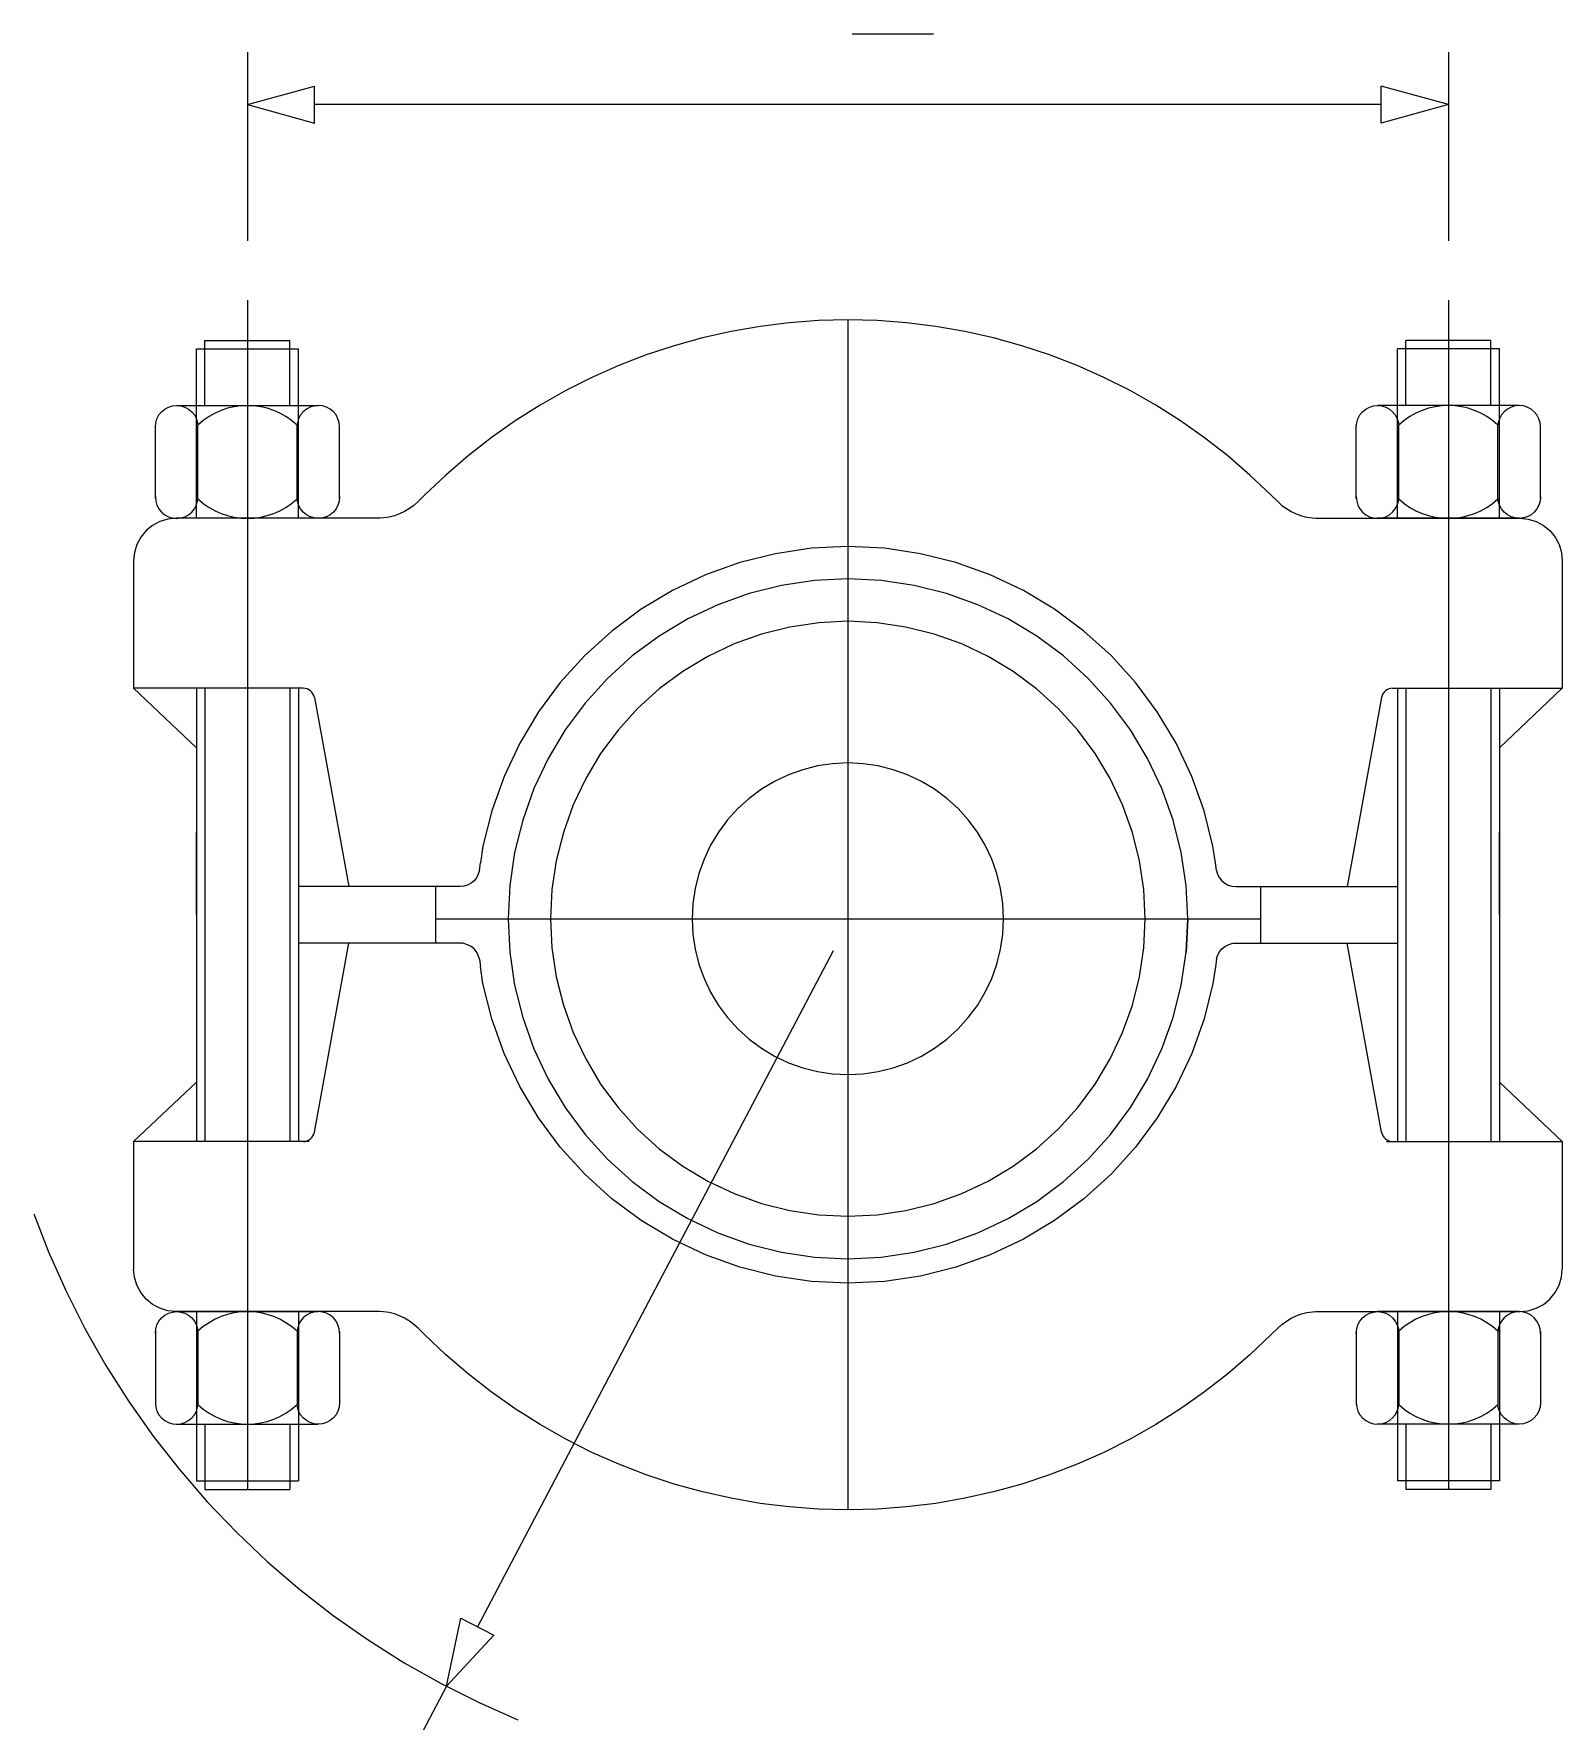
# Model space of a CAD drawing. Extents: x 144 to 1402, y 122 to 1009.
# Drawn here: x 284.7 to 716.4, y 529.9 to 1006.3 of the extents above; entities that cross this region are included whole.
import ezdxf

# ---------------------------------------------------------------- set-up
doc = ezdxf.new("R2010")
doc.units = 0
doc.header["$MEASUREMENT"] = 0
for name, color, linetype in [('COMPONENT', 7, 'CONTINUOUS'), ('DATAMARKERS', 5, 'CONTINUOUS'), ('DIMENISIONSLINES', 3, 'CONTINUOUS'), ('GHOSTING', 4, 'CONTINUOUS')]:
    doc.layers.add(name, color=color, linetype=linetype)

msp = doc.modelspace()

# ---------------------------------------------------------------- linework, layer by layer
at = {"layer": 'COMPONENT', "color": 7, "linetype": 'Continuous'}
for p, q in [((498.07, 924.74), (489.83, 923.73)), ((506.34, 925.35), (498.07, 924.74)), ((514.64, 925.56), (506.34, 925.35)), ((522.94, 925.35), (514.64, 925.56)), ((531.22, 924.74), (522.94, 925.35)), ((539.45, 923.73), (531.22, 924.74)), ((333.04, 901.37), (333.04, 919.76)), ((333.04, 919.76), (357.04, 919.76)), ((357.04, 901.37), (357.04, 919.76)), ((473.55, 920.49), (465.55, 918.27)), ((481.65, 922.31), (473.55, 920.49)), ((489.83, 923.73), (481.65, 922.31)), ((547.63, 922.31), (539.45, 923.73)), ((555.73, 920.49), (547.63, 922.31)), ((563.73, 918.27), (555.73, 920.49)), ((672.24, 901.37), (672.24, 919.76)), ((696.24, 919.76), (672.24, 919.76)), ((696.24, 901.37), (696.24, 919.76)), ((330.64, 869.56), (330.64, 917.36)), ((330.64, 917.36), (359.44, 917.36)), ((359.44, 869.56), (359.44, 917.36)), ((457.67, 915.67), (449.93, 912.68)), ((465.55, 918.27), (457.67, 915.67)), ((571.61, 915.67), (563.73, 918.27)), ((579.35, 912.68), (571.61, 915.67)), ((669.84, 869.56), (669.84, 917.36)), ((698.64, 917.36), (669.84, 917.36)), ((698.64, 869.56), (698.64, 917.36)), ((449.93, 912.68), (442.34, 909.32)), ((586.94, 909.32), (579.35, 912.68)), ((434.93, 905.59), (427.7, 901.5)), ((442.34, 909.32), (434.93, 905.59)), ((594.36, 905.59), (586.94, 909.32)), ((601.58, 901.5), (594.36, 905.59)), ((321.7, 900.36), (322.74, 900.91)), ((322.74, 900.91), (323.87, 901.26)), ((323.87, 901.26), (325.04, 901.37)), ((325.04, 901.37), (331.04, 901.37)), ((325.04, 901.37), (326.22, 901.26)), ((326.22, 901.26), (327.34, 900.91)), ((327.34, 900.91), (328.38, 900.36)), ((331.04, 901.37), (359.04, 901.37)), ((359.04, 901.37), (365.04, 901.37)), ((362.74, 900.91), (361.7, 900.36)), ((363.87, 901.26), (362.74, 900.91)), ((365.04, 901.37), (363.87, 901.26)), ((366.22, 901.26), (365.04, 901.37)), ((367.34, 900.91), (366.22, 901.26)), ((368.38, 900.36), (367.34, 900.91)), ((427.7, 901.5), (420.69, 897.06)), ((608.59, 897.06), (601.58, 901.5)), ((660.9, 900.36), (661.94, 900.91)), ((661.94, 900.91), (663.07, 901.26)), ((663.07, 901.26), (664.24, 901.37)), ((670.24, 901.37), (664.24, 901.37)), ((664.24, 901.37), (665.42, 901.26)), ((665.42, 901.26), (666.54, 900.91)), ((666.54, 900.91), (667.58, 900.36)), ((698.24, 901.37), (670.24, 901.37)), ((704.24, 901.37), (698.24, 901.37)), ((701.94, 900.91), (700.9, 900.36)), ((703.07, 901.26), (701.94, 900.91)), ((704.24, 901.37), (703.07, 901.26)), ((705.42, 901.26), (704.24, 901.37)), ((706.54, 900.91), (705.42, 901.26)), ((707.58, 900.36), (706.54, 900.91)), ((319.02, 895.35), (319.14, 896.53)), ((319.04, 875.09), (319.04, 895.83)), ((319.14, 896.53), (319.48, 897.66)), ((319.48, 897.66), (320.04, 898.7)), ((320.04, 898.7), (320.78, 899.61)), ((320.78, 899.61), (321.7, 900.36)), ((328.38, 900.36), (329.3, 899.61)), ((329.3, 899.61), (330.05, 898.7)), ((330.05, 898.7), (330.6, 897.66)), ((330.6, 897.66), (330.94, 896.53)), ((330.94, 896.53), (331.01, 895.83)), ((331.04, 875.09), (331.04, 895.83)), ((359.04, 875.09), (359.04, 895.83)), ((359.14, 896.53), (359.07, 895.83)), ((359.48, 897.66), (359.14, 896.53)), ((360.04, 898.7), (359.48, 897.66)), ((360.78, 899.61), (360.04, 898.7)), ((361.7, 900.36), (360.78, 899.61)), ((369.3, 899.61), (368.38, 900.36)), ((370.05, 898.7), (369.3, 899.61)), ((370.6, 897.66), (370.05, 898.7)), ((370.94, 896.53), (370.6, 897.66)), ((371.06, 895.35), (370.94, 896.53)), ((371.04, 875.09), (371.04, 895.83)), ((420.69, 897.06), (413.9, 892.28)), ((615.38, 892.28), (608.59, 897.06)), ((658.22, 895.35), (658.34, 896.53)), ((658.24, 875.09), (658.24, 895.83)), ((658.34, 896.53), (658.68, 897.66)), ((658.68, 897.66), (659.24, 898.7)), ((659.24, 898.7), (659.98, 899.61)), ((659.98, 899.61), (660.9, 900.36)), ((667.58, 900.36), (668.5, 899.61)), ((668.5, 899.61), (669.25, 898.7)), ((669.25, 898.7), (669.8, 897.66)), ((669.8, 897.66), (670.14, 896.53)), ((670.14, 896.53), (670.21, 895.83)), ((670.24, 875.09), (670.24, 895.83)), ((698.24, 875.09), (698.24, 895.83)), ((698.34, 896.53), (698.27, 895.83)), ((698.68, 897.66), (698.34, 896.53)), ((699.24, 898.7), (698.68, 897.66)), ((699.98, 899.61), (699.24, 898.7)), ((700.9, 900.36), (699.98, 899.61)), ((708.5, 899.61), (707.58, 900.36)), ((709.25, 898.7), (708.5, 899.61)), ((709.8, 897.66), (709.25, 898.7)), ((710.14, 896.53), (709.8, 897.66)), ((710.26, 895.35), (710.14, 896.53)), ((710.24, 875.09), (710.24, 895.83)), ((319.04, 895.16), (319.02, 895.35)), ((371.04, 895.16), (371.06, 895.35)), ((413.9, 892.28), (407.36, 887.17)), ((621.92, 887.17), (615.38, 892.28)), ((658.24, 895.16), (658.22, 895.35)), ((710.24, 895.16), (710.26, 895.35)), ((407.36, 887.17), (401.08, 881.75)), ((628.2, 881.75), (621.92, 887.17)), ((401.08, 881.75), (395.07, 876.03)), ((634.22, 876.03), (628.2, 881.75)), ((319.04, 875.72), (319.02, 875.52)), ((319.02, 875.52), (319.14, 874.35)), ((319.14, 874.35), (319.48, 873.22)), ((319.48, 873.22), (320.04, 872.18)), ((320.04, 872.18), (320.78, 871.27)), ((329.3, 871.27), (330.05, 872.18)), ((330.05, 872.18), (330.6, 873.22)), ((330.6, 873.22), (330.94, 874.35)), ((330.94, 874.35), (331.01, 875.05)), ((359.14, 874.35), (359.07, 875.05)), ((359.48, 873.22), (359.14, 874.35)), ((360.04, 872.18), (359.48, 873.22)), ((360.78, 871.27), (360.04, 872.18)), ((370.05, 872.18), (369.3, 871.27)), ((370.6, 873.22), (370.05, 872.18)), ((370.94, 874.35), (370.6, 873.22)), ((371.06, 875.52), (370.94, 874.35)), ((371.04, 875.72), (371.06, 875.52)), ((390.79, 872.25), (389.44, 871.45)), ((392.05, 873.19), (390.79, 872.25)), ((393.21, 874.24), (392.05, 873.19)), ((393.21, 874.24), (395.07, 876.03)), ((634.22, 876.03), (636.07, 874.24)), ((636.07, 874.24), (637.23, 873.19)), ((637.23, 873.19), (638.5, 872.25)), ((638.5, 872.25), (639.84, 871.45)), ((658.24, 875.72), (658.22, 875.52)), ((658.22, 875.52), (658.34, 874.35)), ((658.34, 874.35), (658.68, 873.22)), ((658.68, 873.22), (659.24, 872.18)), ((659.24, 872.18), (659.98, 871.27)), ((668.5, 871.27), (669.25, 872.18)), ((669.25, 872.18), (669.8, 873.22)), ((669.8, 873.22), (670.14, 874.35)), ((670.14, 874.35), (670.21, 875.05)), ((698.34, 874.35), (698.27, 875.05)), ((698.68, 873.22), (698.34, 874.35)), ((699.24, 872.18), (698.68, 873.22)), ((699.98, 871.27), (699.24, 872.18)), ((709.25, 872.18), (708.5, 871.27)), ((709.8, 873.22), (709.25, 872.18)), ((710.14, 874.35), (709.8, 873.22)), ((710.26, 875.52), (710.14, 874.35)), ((710.24, 875.72), (710.26, 875.52)), ((318.21, 867.53), (316.39, 866.04)), ((320.28, 868.64), (318.21, 867.53)), ((322.53, 869.33), (320.28, 868.64)), ((320.78, 871.27), (321.7, 870.52)), ((321.7, 870.52), (322.74, 869.96)), ((324.87, 869.56), (322.53, 869.33)), ((322.74, 869.96), (323.87, 869.62)), ((323.87, 869.62), (325.04, 869.5)), ((382.46, 869.56), (324.87, 869.56)), ((325.04, 869.54), (324.87, 869.56)), ((325.04, 869.5), (326.22, 869.62)), ((326.22, 869.62), (327.34, 869.96)), ((327.34, 869.96), (328.38, 870.52)), ((328.38, 870.52), (329.3, 871.27)), ((361.7, 870.52), (360.78, 871.27)), ((362.74, 869.96), (361.7, 870.52)), ((363.87, 869.62), (362.74, 869.96)), ((365.04, 869.5), (363.87, 869.62)), ((366.22, 869.62), (365.04, 869.5)), ((367.34, 869.96), (366.22, 869.62)), ((368.38, 870.52), (367.34, 869.96)), ((369.3, 871.27), (368.38, 870.52)), ((383.47, 869.63), (381.9, 869.56)), ((385.02, 869.86), (383.47, 869.63)), ((386.54, 870.25), (385.02, 869.86)), ((388.02, 870.77), (386.54, 870.25)), ((389.44, 871.45), (388.02, 870.77)), ((639.84, 871.45), (641.26, 870.77)), ((641.26, 870.77), (642.74, 870.25)), ((642.74, 870.25), (644.26, 869.86)), ((644.26, 869.86), (645.82, 869.63)), ((645.82, 869.63), (647.38, 869.56)), ((646.82, 869.56), (704.41, 869.56)), ((659.98, 871.27), (660.9, 870.52)), ((660.9, 870.52), (661.94, 869.96)), ((661.94, 869.96), (663.07, 869.62)), ((663.07, 869.62), (664.24, 869.5)), ((664.24, 869.5), (665.42, 869.62)), ((670.24, 869.56), (664.24, 869.56)), ((665.42, 869.62), (666.54, 869.96)), ((666.54, 869.96), (667.58, 870.52)), ((667.58, 870.52), (668.5, 871.27)), ((698.24, 869.56), (670.24, 869.56)), ((704.24, 869.56), (698.24, 869.56)), ((700.9, 870.52), (699.98, 871.27)), ((701.94, 869.96), (700.9, 870.52)), ((703.07, 869.62), (701.94, 869.96)), ((704.24, 869.5), (703.07, 869.62)), ((705.42, 869.62), (704.24, 869.5)), ((704.24, 869.54), (704.41, 869.56)), ((704.41, 869.56), (706.75, 869.33)), ((706.54, 869.96), (705.42, 869.62)), ((707.58, 870.52), (706.54, 869.96)), ((706.75, 869.33), (709, 868.64)), ((708.5, 871.27), (707.58, 870.52)), ((709, 868.64), (711.07, 867.53)), ((711.07, 867.53), (712.89, 866.04)), ((314.9, 864.22), (313.79, 862.15)), ((316.39, 866.04), (314.9, 864.22)), ((712.89, 866.04), (714.39, 864.22)), ((714.39, 864.22), (715.49, 862.15)), ((313.1, 859.9), (312.87, 857.56)), ((313.79, 862.15), (313.1, 859.9)), ((494.14, 859.54), (484.13, 857.03)), ((504.34, 861.05), (494.14, 859.54)), ((514.64, 861.56), (504.34, 861.05)), ((524.94, 861.05), (514.64, 861.56)), ((535.15, 859.54), (524.94, 861.05)), ((545.15, 857.03), (535.15, 859.54)), ((715.49, 862.15), (716.18, 859.9)), ((716.18, 859.9), (716.41, 857.56)), ((312.87, 857.56), (312.87, 821.56)), ((474.42, 853.56), (465.09, 849.15)), ((484.13, 857.03), (474.42, 853.56)), ((554.86, 853.56), (545.15, 857.03)), ((564.19, 849.15), (554.86, 853.56)), ((716.41, 857.56), (716.41, 821.56)), ((465.09, 849.15), (456.25, 843.84)), ((486.78, 848.31), (477.91, 845.14)), ((495.91, 850.6), (486.78, 848.31)), ((505.23, 851.98), (495.91, 850.6)), ((514.64, 852.44), (505.23, 851.98)), ((524.05, 851.98), (514.64, 852.44)), ((533.37, 850.6), (524.05, 851.98)), ((542.51, 848.31), (533.37, 850.6)), ((551.38, 845.14), (542.51, 848.31)), ((573.03, 843.84), (564.19, 849.15)), ((456.25, 843.84), (447.96, 837.7)), ((477.91, 845.14), (469.39, 841.11)), ((559.89, 841.11), (551.38, 845.14)), ((581.32, 837.7), (573.03, 843.84)), ((469.39, 841.11), (461.31, 836.27)), ((498.25, 838.83), (490.26, 836.83)), ((506.41, 840.04), (498.25, 838.83)), ((514.64, 840.44), (506.41, 840.04)), ((522.87, 840.04), (514.64, 840.44)), ((531.03, 838.83), (522.87, 840.04)), ((539.02, 836.83), (531.03, 838.83)), ((567.97, 836.27), (559.89, 841.11)), ((447.96, 837.7), (440.32, 830.77)), ((461.31, 836.27), (453.74, 830.66)), ((482.5, 834.05), (475.05, 830.53)), ((490.26, 836.83), (482.5, 834.05)), ((546.78, 834.05), (539.02, 836.83)), ((554.23, 830.53), (546.78, 834.05)), ((575.54, 830.66), (567.97, 836.27)), ((588.96, 830.77), (581.32, 837.7)), ((440.32, 830.77), (433.39, 823.13)), ((453.74, 830.66), (446.76, 824.33)), ((475.05, 830.53), (467.98, 826.29)), ((561.3, 826.29), (554.23, 830.53)), ((582.52, 824.33), (575.54, 830.66)), ((595.89, 823.13), (588.96, 830.77)), ((446.76, 824.33), (440.44, 817.35)), ((467.98, 826.29), (461.36, 821.38)), ((567.93, 821.38), (561.3, 826.29)), ((588.84, 817.35), (582.52, 824.33)), ((360.78, 821.56), (312.87, 821.56)), ((312.87, 821.56), (330.64, 804.75)), ((330.64, 821.56), (330.64, 693.56)), ((333.04, 821.56), (333.04, 693.56)), ((357.04, 821.56), (357.04, 693.56)), ((359.44, 821.56), (359.44, 693.56)), ((433.39, 823.13), (427.25, 814.84)), ((461.36, 821.38), (455.25, 815.84)), ((574.03, 815.84), (567.93, 821.38)), ((602.03, 814.84), (595.89, 823.13)), ((668.5, 821.56), (716.41, 821.56)), ((669.84, 821.56), (669.84, 693.56)), ((672.24, 821.56), (672.24, 693.56)), ((696.24, 821.56), (696.24, 693.56)), ((698.64, 821.56), (698.64, 693.56)), ((716.41, 821.56), (698.64, 804.75)), ((363.93, 818.93), (373.63, 765.56)), ((427.25, 814.84), (421.95, 806)), ((440.44, 817.35), (434.82, 809.78)), ((455.25, 815.84), (449.71, 809.74)), ((579.57, 809.74), (574.03, 815.84)), ((594.46, 809.78), (588.84, 817.35)), ((607.34, 806), (602.03, 814.84)), ((665.35, 818.93), (655.65, 765.56)), ((421.95, 806), (417.54, 796.67)), ((434.82, 809.78), (429.98, 801.7)), ((449.71, 809.74), (444.8, 803.12)), ((584.48, 803.12), (579.57, 809.74)), ((599.3, 801.7), (594.46, 809.78)), ((611.75, 796.67), (607.34, 806)), ((429.98, 801.7), (425.95, 793.19)), ((444.8, 803.12), (440.57, 796.05)), ((588.72, 796.05), (584.48, 803.12)), ((603.33, 793.19), (599.3, 801.7)), ((417.54, 796.67), (414.06, 786.96)), ((440.57, 796.05), (437.04, 788.59)), ((497.81, 797.09), (493.91, 795.24)), ((501.87, 798.54), (497.81, 797.09)), ((506.06, 799.59), (501.87, 798.54)), ((510.33, 800.23), (506.06, 799.59)), ((514.64, 800.44), (510.33, 800.23)), ((518.95, 800.23), (514.64, 800.44)), ((523.22, 799.59), (518.95, 800.23)), ((527.41, 798.54), (523.22, 799.59)), ((531.47, 797.09), (527.41, 798.54)), ((535.38, 795.24), (531.47, 797.09)), ((592.24, 788.59), (588.72, 796.05)), ((615.22, 786.96), (611.75, 796.67)), ((425.95, 793.19), (422.78, 784.32)), ((490.2, 793.02), (486.74, 790.45)), ((493.91, 795.24), (490.2, 793.02)), ((539.08, 793.02), (535.38, 795.24)), ((542.55, 790.45), (539.08, 793.02)), ((606.5, 784.32), (603.33, 793.19)), ((414.06, 786.96), (411.56, 776.96)), ((437.04, 788.59), (434.26, 780.83)), ((483.54, 787.55), (480.64, 784.36)), ((486.74, 790.45), (483.54, 787.55)), ((545.74, 787.55), (542.55, 790.45)), ((548.64, 784.36), (545.74, 787.55)), ((595.02, 780.83), (592.24, 788.59)), ((617.73, 776.96), (615.22, 786.96)), ((422.78, 784.32), (420.49, 775.18)), ((480.64, 784.36), (478.07, 780.89)), ((551.21, 780.89), (548.64, 784.36)), ((608.79, 775.18), (606.5, 784.32)), ((330.64, 757.56), (330.64, 780.95)), ((411.56, 776.96), (410.85, 772.21)), ((434.26, 780.83), (432.26, 772.84)), ((475.85, 777.19), (474, 773.28)), ((478.07, 780.89), (475.85, 777.19)), ((553.43, 777.19), (551.21, 780.89)), ((555.28, 773.28), (553.43, 777.19)), ((597.02, 772.84), (595.02, 780.83)), ((618.43, 772.21), (617.73, 776.96)), ((698.64, 757.56), (698.64, 780.95)), ((410.56, 770.06), (410.85, 772.21)), ((420.49, 775.18), (419.11, 765.86)), ((432.26, 772.84), (431.05, 764.68)), ((474, 773.28), (472.55, 769.22)), ((556.73, 769.22), (555.28, 773.28)), ((598.23, 764.68), (597.02, 772.84)), ((610.17, 765.86), (608.79, 775.18)), ((618.72, 770.06), (618.43, 772.21)), ((409.03, 767.2), (408.18, 766.5)), ((409.73, 768.05), (409.03, 767.2)), ((410.24, 769.01), (409.73, 768.05)), ((410.56, 770.06), (410.24, 769.01)), ((472.55, 769.22), (471.5, 765.03)), ((557.78, 765.03), (556.73, 769.22)), ((618.72, 770.06), (619.04, 769.01)), ((619.04, 769.01), (619.56, 768.05)), ((619.56, 768.05), (620.25, 767.2)), ((620.25, 767.2), (621.1, 766.5)), ((405.07, 765.56), (359.44, 765.56)), ((398.16, 765.56), (398.16, 749.56)), ((406.16, 765.66), (405.07, 765.56)), ((407.21, 765.98), (406.16, 765.66)), ((408.18, 766.5), (407.21, 765.98)), ((419.11, 765.86), (418.65, 756.45)), ((431.05, 764.68), (430.65, 756.45)), ((471.5, 765.03), (470.87, 760.76)), ((558.42, 760.76), (557.78, 765.03)), ((598.63, 756.45), (598.23, 764.68)), ((610.63, 756.45), (610.17, 765.86)), ((621.1, 766.5), (622.07, 765.98)), ((622.07, 765.98), (623.12, 765.66)), ((623.12, 765.66), (624.21, 765.56)), ((624.21, 765.56), (669.84, 765.56)), ((631.13, 765.56), (631.13, 749.56)), ((470.87, 760.76), (470.65, 756.45)), ((558.63, 756.45), (558.42, 760.76)), ((418.65, 756.45), (419.11, 747.04)), ((430.65, 756.45), (431.05, 748.22)), ((470.65, 756.45), (470.87, 752.14)), ((558.42, 752.14), (558.63, 756.45)), ((598.23, 748.22), (598.63, 756.45)), ((610.17, 747.04), (610.63, 756.45)), ((610.63, 756.45), (610.17, 747.04)), ((405.89, 749.56), (359.44, 749.56)), ((363.93, 696.18), (373.63, 749.56)), ((406.16, 749.46), (405.07, 749.57)), ((407.21, 749.14), (406.16, 749.46)), ((408.18, 748.62), (407.21, 749.14)), ((409.03, 747.92), (408.18, 748.62)), ((431.05, 748.22), (432.26, 740.07)), ((470.87, 752.14), (471.5, 747.87)), ((557.78, 747.87), (558.42, 752.14)), ((597.02, 740.07), (598.23, 748.22)), ((620.25, 747.92), (621.1, 748.62)), ((621.1, 748.62), (622.07, 749.14)), ((622.07, 749.14), (623.12, 749.46)), ((623.12, 749.46), (624.21, 749.57)), ((623.39, 749.56), (669.84, 749.56)), ((665.35, 696.18), (655.65, 749.56)), ((409.73, 747.08), (409.03, 747.92)), ((410.24, 746.11), (409.73, 747.08)), ((410.56, 745.06), (410.24, 746.11)), ((410.56, 745.06), (410.85, 742.92)), ((419.11, 747.04), (420.49, 737.72)), ((471.5, 747.87), (472.55, 743.68)), ((472.55, 743.68), (474, 739.62)), ((555.28, 739.62), (556.73, 743.68)), ((556.73, 743.68), (557.78, 747.87)), ((608.79, 737.72), (610.17, 747.04)), ((618.72, 745.06), (618.43, 742.92)), ((618.72, 745.06), (619.04, 746.11)), ((619.04, 746.11), (619.56, 747.08)), ((619.56, 747.08), (620.25, 747.92)), ((411.56, 738.17), (410.85, 742.92)), ((432.26, 740.07), (434.26, 732.07)), ((474, 739.62), (475.85, 735.72)), ((553.43, 735.72), (555.28, 739.62)), ((595.02, 732.07), (597.02, 740.07)), ((618.43, 742.92), (617.73, 738.17)), ((414.06, 728.16), (411.56, 738.17)), ((420.49, 737.72), (422.78, 728.59)), ((475.85, 735.72), (478.07, 732.01)), ((551.21, 732.01), (553.43, 735.72)), ((606.5, 728.59), (608.79, 737.72)), ((617.73, 738.17), (615.22, 728.16)), ((434.26, 732.07), (437.04, 724.31)), ((478.07, 732.01), (480.64, 728.55)), ((548.64, 728.55), (551.21, 732.01)), ((592.24, 724.31), (595.02, 732.07)), ((417.54, 718.45), (414.06, 728.16)), ((422.78, 728.59), (425.95, 719.72)), ((437.04, 724.31), (440.57, 716.86)), ((480.64, 728.55), (483.54, 725.35)), ((483.54, 725.35), (486.74, 722.45)), ((542.55, 722.45), (545.74, 725.35)), ((545.74, 725.35), (548.64, 728.55)), ((588.72, 716.86), (592.24, 724.31)), ((603.33, 719.72), (606.5, 728.59)), ((615.22, 728.16), (611.75, 718.45)), ((425.95, 719.72), (429.98, 711.2)), ((486.74, 722.45), (490.2, 719.88)), ((490.2, 719.88), (493.91, 717.66)), ((535.38, 717.66), (539.08, 719.88)), ((539.08, 719.88), (542.55, 722.45)), ((599.3, 711.2), (603.33, 719.72)), ((421.95, 709.12), (417.54, 718.45)), ((440.57, 716.86), (444.8, 709.79)), ((493.91, 717.66), (497.81, 715.81)), ((497.81, 715.81), (501.87, 714.36)), ((527.41, 714.36), (531.47, 715.81)), ((531.47, 715.81), (535.38, 717.66)), ((584.48, 709.79), (588.72, 716.86)), ((611.75, 718.45), (607.34, 709.12)), ((312.87, 693.56), (330.64, 710.36)), ((429.98, 711.2), (434.82, 703.12)), ((501.87, 714.36), (506.06, 713.31)), ((506.06, 713.31), (510.33, 712.68)), ((510.33, 712.68), (514.64, 712.47)), ((514.64, 712.47), (518.95, 712.68)), ((518.95, 712.68), (523.22, 713.31)), ((523.22, 713.31), (527.41, 714.36)), ((594.46, 703.12), (599.3, 711.2)), ((716.41, 693.56), (698.64, 710.36)), ((427.25, 700.28), (421.95, 709.12)), ((444.8, 709.79), (449.71, 703.17)), ((579.57, 703.17), (584.48, 709.79)), ((607.34, 709.12), (602.03, 700.28)), ((434.82, 703.12), (440.44, 695.55)), ((449.71, 703.17), (455.25, 697.06)), ((574.03, 697.06), (579.57, 703.17)), ((588.84, 695.55), (594.46, 703.12)), ((433.39, 691.99), (427.25, 700.28)), ((455.25, 697.06), (461.36, 691.52)), ((567.93, 691.52), (574.03, 697.06)), ((602.03, 700.28), (595.89, 691.99)), ((362.47, 693.56), (312.87, 693.56)), ((312.87, 693.56), (312.87, 657.56)), ((440.32, 684.35), (433.39, 691.99)), ((440.44, 695.55), (446.76, 688.57)), ((461.36, 691.52), (467.98, 686.61)), ((561.3, 686.61), (567.93, 691.52)), ((582.52, 688.57), (588.84, 695.55)), ((595.89, 691.99), (588.96, 684.35)), ((666.81, 693.56), (716.41, 693.56)), ((716.41, 693.56), (716.41, 657.56)), ((446.76, 688.57), (453.74, 682.25)), ((467.98, 686.61), (475.05, 682.38)), ((554.23, 682.38), (561.3, 686.61)), ((575.54, 682.25), (582.52, 688.57)), ((447.96, 677.42), (440.32, 684.35)), ((453.74, 682.25), (461.31, 676.64)), ((475.05, 682.38), (482.5, 678.85)), ((546.78, 678.85), (554.23, 682.38)), ((567.97, 676.64), (575.54, 682.25)), ((588.96, 684.35), (581.32, 677.42)), ((456.25, 671.28), (447.96, 677.42)), ((461.31, 676.64), (469.39, 671.79)), ((482.5, 678.85), (490.26, 676.08)), ((539.02, 676.08), (546.78, 678.85)), ((559.89, 671.79), (567.97, 676.64)), ((581.32, 677.42), (573.03, 671.28)), ((490.26, 676.08), (498.25, 674.07)), ((498.25, 674.07), (506.41, 672.86)), ((506.41, 672.86), (514.64, 672.46)), ((514.64, 672.46), (522.87, 672.86)), ((522.87, 672.86), (531.03, 674.07)), ((531.03, 674.07), (539.02, 676.08)), ((465.09, 665.98), (456.25, 671.28)), ((469.39, 671.79), (477.91, 667.76)), ((477.91, 667.76), (486.78, 664.59)), ((542.51, 664.59), (551.38, 667.76)), ((551.38, 667.76), (559.89, 671.79)), ((573.03, 671.28), (564.19, 665.98)), ((474.42, 661.57), (465.09, 665.98)), ((486.78, 664.59), (495.91, 662.3)), ((533.37, 662.3), (542.51, 664.59)), ((564.19, 665.98), (554.86, 661.57)), ((484.13, 658.09), (474.42, 661.57)), ((494.14, 655.58), (484.13, 658.09)), ((495.91, 662.3), (505.23, 660.92)), ((505.23, 660.92), (514.64, 660.46)), ((514.64, 660.46), (524.05, 660.92)), ((524.05, 660.92), (533.37, 662.3)), ((545.15, 658.09), (535.15, 655.58)), ((554.86, 661.57), (545.15, 658.09)), ((716.18, 655.22), (716.41, 657.56)), ((504.34, 654.07), (494.14, 655.58)), ((514.64, 653.57), (504.34, 654.07)), ((524.94, 654.07), (514.64, 653.57)), ((535.15, 655.58), (524.94, 654.07)), ((714.39, 650.89), (715.49, 652.96)), ((715.49, 652.96), (716.18, 655.22)), ((293.71, 651.45), (299.13, 640.74)), ((316.39, 649.07), (314.9, 650.89)), ((318.21, 647.58), (316.39, 649.07)), ((711.07, 647.58), (712.89, 649.07)), ((712.89, 649.07), (714.39, 650.89)), ((320.28, 646.47), (318.21, 647.58)), ((320.04, 642.85), (320.78, 643.77)), ((322.53, 645.79), (320.28, 646.47)), ((320.78, 643.77), (321.7, 644.51)), ((321.7, 644.51), (322.74, 645.07)), ((324.87, 645.56), (322.53, 645.79)), ((322.74, 645.07), (323.87, 645.41)), ((323.87, 645.41), (325.04, 645.53)), ((325.04, 645.57), (324.87, 645.56)), ((382.46, 645.56), (324.87, 645.56)), ((325.04, 645.56), (331.04, 645.56)), ((325.04, 645.53), (326.22, 645.41)), ((326.22, 645.41), (327.34, 645.07)), ((327.34, 645.07), (328.38, 644.51)), ((328.38, 644.51), (329.3, 643.77)), ((329.3, 643.77), (330.05, 642.85)), ((330.64, 645.56), (330.64, 597.75)), ((331.04, 645.56), (359.04, 645.56)), ((359.04, 645.56), (365.04, 645.56)), ((359.44, 645.56), (359.44, 597.75)), ((360.78, 643.77), (360.04, 642.85)), ((361.7, 644.51), (360.78, 643.77)), ((362.74, 645.07), (361.7, 644.51)), ((363.87, 645.41), (362.74, 645.07)), ((365.04, 645.53), (363.87, 645.41)), ((366.22, 645.41), (365.04, 645.53)), ((367.34, 645.07), (366.22, 645.41)), ((368.38, 644.51), (367.34, 645.07)), ((369.3, 643.77), (368.38, 644.51)), ((370.05, 642.85), (369.3, 643.77)), ((383.47, 645.48), (381.9, 645.56)), ((385.02, 645.25), (383.47, 645.48)), ((386.54, 644.87), (385.02, 645.25)), ((388.02, 644.34), (386.54, 644.87)), ((389.44, 643.67), (388.02, 644.34)), ((390.79, 642.86), (389.44, 643.67)), ((638.5, 642.86), (639.84, 643.67)), ((639.84, 643.67), (641.26, 644.34)), ((641.26, 644.34), (642.74, 644.87)), ((642.74, 644.87), (644.26, 645.25)), ((644.26, 645.25), (645.82, 645.48)), ((645.82, 645.48), (647.38, 645.56)), ((646.82, 645.56), (704.41, 645.56)), ((659.24, 642.85), (659.98, 643.77)), ((659.98, 643.77), (660.9, 644.51)), ((660.9, 644.51), (661.94, 645.07)), ((661.94, 645.07), (663.07, 645.41)), ((663.07, 645.41), (664.24, 645.53)), ((670.24, 645.56), (664.24, 645.56)), ((664.24, 645.53), (665.42, 645.41)), ((665.42, 645.41), (666.54, 645.07)), ((666.54, 645.07), (667.58, 644.51)), ((667.58, 644.51), (668.5, 643.77)), ((668.5, 643.77), (669.25, 642.85)), ((669.84, 645.56), (669.84, 597.75)), ((698.24, 645.56), (670.24, 645.56)), ((704.24, 645.56), (698.24, 645.56)), ((698.64, 645.56), (698.64, 597.75)), ((699.98, 643.77), (699.24, 642.85)), ((700.9, 644.51), (699.98, 643.77)), ((701.94, 645.07), (700.9, 644.51)), ((703.07, 645.41), (701.94, 645.07)), ((704.24, 645.53), (703.07, 645.41)), ((704.24, 645.57), (704.41, 645.56)), ((705.42, 645.41), (704.24, 645.53)), ((704.41, 645.56), (706.75, 645.79)), ((706.54, 645.07), (705.42, 645.41)), ((707.58, 644.51), (706.54, 645.07)), ((706.75, 645.79), (709, 646.47)), ((708.5, 643.77), (707.58, 644.51)), ((709.25, 642.85), (708.5, 643.77)), ((709, 646.47), (711.07, 647.58)), ((299.13, 640.74), (305.06, 630.3)), ((319.02, 639.51), (319.14, 640.68)), ((319.04, 639.31), (319.02, 639.51)), ((319.04, 640.02), (319.04, 619.28)), ((319.14, 640.68), (319.48, 641.81)), ((319.48, 641.81), (320.04, 642.85)), ((330.05, 642.85), (330.6, 641.81)), ((330.6, 641.81), (330.94, 640.68)), ((330.94, 640.68), (331.01, 639.99)), ((331.04, 640.02), (331.04, 619.28)), ((359.04, 640.02), (359.04, 619.28)), ((359.14, 640.68), (359.07, 639.99)), ((359.48, 641.81), (359.14, 640.68)), ((360.04, 642.85), (359.48, 641.81)), ((370.6, 641.81), (370.05, 642.85)), ((370.94, 640.68), (370.6, 641.81)), ((371.06, 639.51), (370.94, 640.68)), ((371.04, 640.02), (371.04, 619.28)), ((371.04, 639.31), (371.06, 639.51)), ((392.05, 641.92), (390.79, 642.86)), ((393.21, 640.87), (392.05, 641.92)), ((393.21, 640.87), (395.07, 639.09)), ((401.08, 633.36), (395.07, 639.09)), ((634.22, 639.09), (628.2, 633.36)), ((634.22, 639.09), (636.07, 640.87)), ((636.07, 640.87), (637.23, 641.92)), ((637.23, 641.92), (638.5, 642.86)), ((658.22, 639.51), (658.34, 640.68)), ((658.24, 639.31), (658.22, 639.51)), ((658.24, 640.02), (658.24, 619.28)), ((658.34, 640.68), (658.68, 641.81)), ((658.68, 641.81), (659.24, 642.85)), ((669.25, 642.85), (669.8, 641.81)), ((669.8, 641.81), (670.14, 640.68)), ((670.14, 640.68), (670.21, 639.99)), ((670.24, 640.02), (670.24, 619.28)), ((698.24, 640.02), (698.24, 619.28)), ((698.34, 640.68), (698.27, 639.99)), ((698.68, 641.81), (698.34, 640.68)), ((699.24, 642.85), (698.68, 641.81)), ((709.8, 641.81), (709.25, 642.85)), ((710.14, 640.68), (709.8, 641.81)), ((710.26, 639.51), (710.14, 640.68)), ((710.24, 640.02), (710.24, 619.28)), ((710.24, 639.31), (710.26, 639.51)), ((305.06, 630.3), (311.51, 620.17)), ((407.36, 627.94), (401.08, 633.36)), ((628.2, 633.36), (621.92, 627.94)), ((413.9, 622.84), (407.36, 627.94)), ((621.92, 627.94), (615.38, 622.84)), ((311.51, 620.17), (318.44, 610.37)), ((319.04, 619.95), (319.02, 619.76)), ((319.02, 619.76), (319.14, 618.59)), ((371.06, 619.76), (370.94, 618.59)), ((371.04, 619.95), (371.06, 619.76)), ((420.69, 618.06), (413.9, 622.84)), ((615.38, 622.84), (608.59, 618.06)), ((658.24, 619.95), (658.22, 619.76)), ((658.22, 619.76), (658.34, 618.59)), ((710.26, 619.76), (710.14, 618.59)), ((710.24, 619.95), (710.26, 619.76)), ((319.14, 618.59), (319.48, 617.46)), ((319.48, 617.46), (320.04, 616.42)), ((320.04, 616.42), (320.78, 615.5)), ((320.78, 615.5), (321.7, 614.75)), ((321.7, 614.75), (322.74, 614.2)), ((327.34, 614.2), (328.38, 614.75)), ((328.38, 614.75), (329.3, 615.5)), ((329.3, 615.5), (330.05, 616.42)), ((330.05, 616.42), (330.6, 617.46)), ((330.6, 617.46), (330.94, 618.59)), ((330.94, 618.59), (331.01, 619.28)), ((359.14, 618.59), (359.07, 619.28)), ((359.48, 617.46), (359.14, 618.59)), ((360.04, 616.42), (359.48, 617.46)), ((360.78, 615.5), (360.04, 616.42)), ((361.7, 614.75), (360.78, 615.5)), ((362.74, 614.2), (361.7, 614.75)), ((368.38, 614.75), (367.34, 614.2)), ((369.3, 615.5), (368.38, 614.75)), ((370.05, 616.42), (369.3, 615.5)), ((370.6, 617.46), (370.05, 616.42)), ((370.94, 618.59), (370.6, 617.46)), ((427.7, 613.62), (420.69, 618.06)), ((608.59, 618.06), (601.58, 613.62)), ((658.34, 618.59), (658.68, 617.46)), ((658.68, 617.46), (659.24, 616.42)), ((659.24, 616.42), (659.98, 615.5)), ((659.98, 615.5), (660.9, 614.75)), ((660.9, 614.75), (661.94, 614.2)), ((666.54, 614.2), (667.58, 614.75)), ((667.58, 614.75), (668.5, 615.5)), ((668.5, 615.5), (669.25, 616.42)), ((669.25, 616.42), (669.8, 617.46)), ((669.8, 617.46), (670.14, 618.59)), ((670.14, 618.59), (670.21, 619.28)), ((698.34, 618.59), (698.27, 619.28)), ((698.68, 617.46), (698.34, 618.59)), ((699.24, 616.42), (698.68, 617.46)), ((699.98, 615.5), (699.24, 616.42)), ((700.9, 614.75), (699.98, 615.5)), ((701.94, 614.2), (700.9, 614.75)), ((707.58, 614.75), (706.54, 614.2)), ((708.5, 615.5), (707.58, 614.75)), ((709.25, 616.42), (708.5, 615.5)), ((709.8, 617.46), (709.25, 616.42)), ((710.14, 618.59), (709.8, 617.46)), ((318.44, 610.37), (325.84, 600.92)), ((322.74, 614.2), (323.87, 613.86)), ((323.87, 613.86), (325.04, 613.74)), ((325.04, 613.74), (326.22, 613.86)), ((325.04, 613.74), (331.04, 613.74)), ((326.22, 613.86), (327.34, 614.2)), ((331.04, 613.74), (359.04, 613.74)), ((333.04, 613.74), (333.04, 595.35)), ((357.04, 613.74), (357.04, 595.35)), ((359.04, 613.74), (365.04, 613.74)), ((363.87, 613.86), (362.74, 614.2)), ((365.04, 613.74), (363.87, 613.86)), ((366.22, 613.86), (365.04, 613.74)), ((367.34, 614.2), (366.22, 613.86)), ((434.93, 609.52), (427.7, 613.62)), ((601.58, 613.62), (594.36, 609.52)), ((661.94, 614.2), (663.07, 613.86)), ((663.07, 613.86), (664.24, 613.74)), ((664.24, 613.74), (665.42, 613.86)), ((670.24, 613.74), (664.24, 613.74)), ((665.42, 613.86), (666.54, 614.2)), ((698.24, 613.74), (670.24, 613.74)), ((672.24, 613.74), (672.24, 595.35)), ((696.24, 613.74), (696.24, 595.35)), ((704.24, 613.74), (698.24, 613.74)), ((703.07, 613.86), (701.94, 614.2)), ((704.24, 613.74), (703.07, 613.86)), ((705.42, 613.86), (704.24, 613.74)), ((706.54, 614.2), (705.42, 613.86)), ((442.34, 605.79), (434.93, 609.52)), ((449.93, 602.43), (442.34, 605.79)), ((586.94, 605.79), (579.35, 602.43)), ((594.36, 609.52), (586.94, 605.79)), ((457.67, 599.44), (449.93, 602.43)), ((579.35, 602.43), (571.61, 599.44)), ((330.64, 597.75), (359.44, 597.75)), ((465.55, 596.84), (457.67, 599.44)), ((473.55, 594.62), (465.55, 596.84)), ((563.73, 596.84), (555.73, 594.62)), ((571.61, 599.44), (563.73, 596.84)), ((698.64, 597.75), (669.84, 597.75)), ((333.04, 595.35), (357.04, 595.35)), ((481.65, 592.81), (473.55, 594.62)), ((489.83, 591.39), (481.65, 592.81)), ((498.07, 590.37), (489.83, 591.39)), ((539.45, 591.39), (531.22, 590.37)), ((547.63, 592.81), (539.45, 591.39)), ((555.73, 594.62), (547.63, 592.81)), ((696.24, 595.35), (672.24, 595.35)), ((506.34, 589.76), (498.07, 590.37)), ((514.64, 589.56), (506.34, 589.76)), ((522.94, 589.76), (514.64, 589.56)), ((531.22, 590.37), (522.94, 589.76))]:
    msp.add_line(p, q, dxfattribs=at)
at = {"layer": 'COMPONENT', "color": 7, "linetype": 'Continuous', "lineweight": -3}
for p, q in [((313.1, 655.22), (312.87, 657.56)), ((313.79, 652.96), (313.1, 655.22)), ((314.9, 650.89), (313.79, 652.96))]:
    msp.add_line(p, q, dxfattribs=at)
at = {"layer": 'COMPONENT', "color": 7, "linetype": 'Continuous'}
for centre, radius, start, end in [((345.04, 880.91), 20.46, 46.8346, 133.1654), ((684.24, 880.91), 20.46, 46.8346, 133.1654), ((345.04, 889.97), 20.46, 226.8346, 313.1654), ((684.24, 889.97), 20.46, 226.8346, 313.1654), ((360.78, 818.36), 3.2, 10.2996, 90), ((668.5, 818.36), 3.2, 90, 169.7004), ((360.78, 696.76), 3.2, 270, 349.7004), ((668.5, 696.76), 3.2, 190.2996, 270), ((345.04, 625.06), 20.46, 46.8346, 133.1654), ((684.24, 625.06), 20.46, 46.8346, 133.1654), ((345.04, 634.2), 20.46, 226.8346, 313.1654), ((684.24, 634.2), 20.46, 226.8346, 313.1654)]:
    msp.add_arc(centre, radius, start, end, dxfattribs=at)
at = {"layer": 'DATAMARKERS', "color": 5, "linetype": 'Continuous'}
msp.add_line((515.83, 1006.35), (538.83, 1006.35), dxfattribs=at)
at = {"layer": 'DIMENISIONSLINES', "color": 3, "linetype": 'Continuous'}
for p, q in [((345.04, 1001.11), (345.04, 947.83)), ((684.24, 1001.11), (684.24, 947.83)), ((345.04, 986.35), (364.01, 991.59)), ((364.01, 981.1), (364.01, 991.59)), ((665.27, 981.1), (665.27, 991.59)), ((684.24, 986.35), (665.27, 991.59)), ((345.04, 986.35), (364.01, 981.1)), ((665.27, 986.35), (364.01, 986.35)), ((684.24, 986.35), (665.27, 981.1)), ((510.45, 747.38), (410.05, 556.56)), ((284.67, 673.12), (288.82, 662.42)), ((288.82, 662.42), (293.71, 651.45)), ((325.84, 600.92), (333.7, 591.84)), ((333.7, 591.84), (342, 583.16)), ((342, 583.16), (350.71, 574.9)), ((350.71, 574.9), (359.81, 567.07)), ((359.81, 567.07), (369.29, 559.7)), ((369.29, 559.7), (379.12, 552.81)), ((401.22, 539.77), (405.34, 559.01)), ((405.34, 559.01), (414.64, 554.16)), ((379.12, 552.81), (389.28, 546.4)), ((401.22, 539.77), (414.64, 554.16)), ((389.28, 546.4), (399.73, 540.51)), ((401.22, 539.77), (385.27, 509.45)), ((399.73, 540.51), (410.47, 535.13)), ((410.47, 535.13), (421.45, 530.28))]:
    msp.add_line(p, q, dxfattribs=at)
at = {"layer": 'GHOSTING', "color": 4, "linetype": 'Continuous'}
for p, q in [((345.04, 931.08), (345.04, 595.35)), ((684.24, 931.08), (684.24, 595.35)), ((514.64, 925.56), (514.64, 589.56)), ((398.16, 756.45), (631.13, 756.45))]:
    msp.add_line(p, q, dxfattribs=at)

doc.saveas('drawing.dxf')
